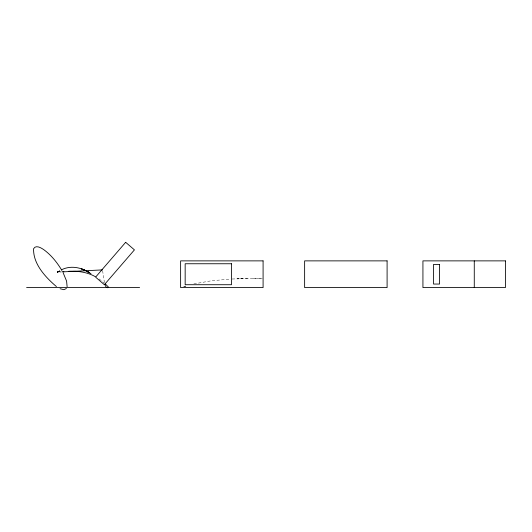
<?xml version="1.0" encoding="UTF-8"?>
<svg xmlns="http://www.w3.org/2000/svg" width="532" height="532" viewBox="0 0 532 532"><rect width="100%" height="100%" fill="white"/><g stroke="black" fill="none" stroke-linecap="round" stroke-linejoin="round"><path stroke-width="0.4" stroke-dasharray="2.66 2" d="M59.518 270.861L57.503 272.131L61.719 271.925M59.398 271.772L57.503 272.131L59.531 270.874L57.503 272.131L60.701 271.832M59.484 270.948L57.503 272.131L59.631 271.672M59.544 270.921L57.503 272.131L59.418 271.533M59.564 271.001L57.503 272.131L59.611 271.453M59.451 271.174L57.503 272.131L59.431 271.333M59.577 271.114L57.503 272.131L59.597 271.267M183.567 286.688L185.774 286.003M184.305 286.642L185.774 286.263M193.874 283.915L211.543 280.75L230.689 279.094M247.619 278.595L237.312 278.848L262.349 278.535L252.773 278.549M232.158 279.014L242.466 278.675M99.105 278.954L103.906 282.731M104.445 282.652L102.583 270.575M59.464 271.041L57.503 272.131L59.458 271.101"/><path stroke-width="0.8" d="M67.118 286.701L66.593 281.109L63.042 272.524M66.4 288.484L63.933 289.687L60.083 288.73M61.532 269.791C69.08 265.914 78.237 266.785 85.619 270.622L83.471 269.638L85.393 270.509M62.304 271.699L63.9 271.559M63.128 271.852L102.503 269.897M68.701 271.287C77.805 270.828 87.228 272.111 95.268 276.627M26.6 287.599L139.61 287.599M86.084 271.054L88.379 272.052L86.563 271.2M86.802 271.28L90.972 273.701M87.521 271.613L89.396 272.71M56.419 286.568C45.439 277.205 33.077 263.985 33.583 248.717C35.85 244.527 41.31 247.945 44.003 249.834C51.391 255.267 57.21 262.602 61.885 270.442M105.509 284.128L108.708 287.366C106.54 288.756 105.163 285.85 104.831 284.115M474.271 260.873L474.271 287.599M125.665 242.306L95.594 277.132L104.352 284.7L134.43 249.874L125.665 242.306M263.087 260.873L180.621 260.873L180.621 287.599L263.087 287.599L263.087 260.873M387.097 260.873L304.63 260.873L304.63 287.599L387.097 287.599L387.097 260.873M505.4 260.873L422.933 260.873L422.933 287.599L505.4 287.599L505.4 260.873M231.506 263.752L185.163 263.752L185.163 284.72L231.506 284.72L231.506 263.752M439.525 264.424L433.527 264.424L433.527 284.048L439.525 284.048L439.525 264.424M83.684 269.731L81.536 268.893L83.684 269.731"/></g></svg>
